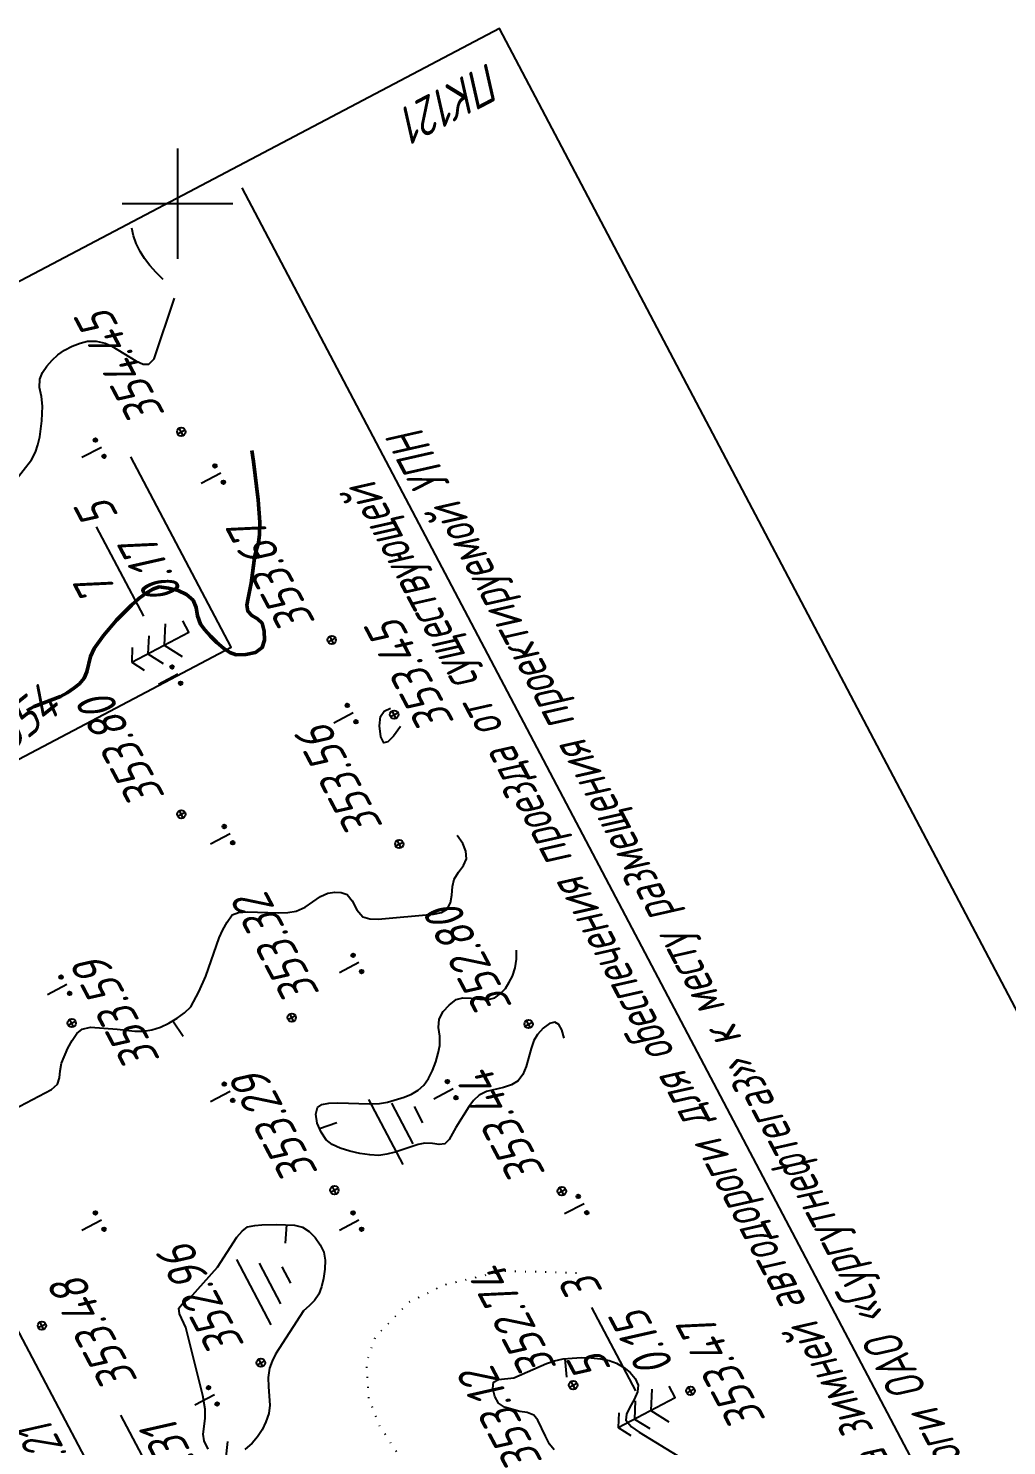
# Model space of a CAD drawing. Extents: x 1519150 to 1520806, y 2185741 to 2187019.
# Drawn here: x 1519383.8 to 1519490.1, y 2186865 to 2187019 of the extents above; entities that cross this region are included whole.
import ezdxf
from ezdxf.enums import TextEntityAlignment as Align

# ---------------------------------------------------------------- set-up
doc = ezdxf.new("R2010")
doc.units = 0
doc.linetypes.add('ИИDot', pattern=[1, 0, -1])
for name, color, linetype, lineweight in [('ИИ_БОЛОТО_025', 3, 'Continuous', 25), ('ИИ_ГЕОСЕТКА_025', 3, 'Continuous', 25), ('ИИ_КОНТУР_025', 7, 'ИИDot', 25), ('ИИ_ОТМЕТКА_025', 7, 'Continuous', 25), ('ИИ_ОФОРМЛЕНИЕ_025', 7, 'Continuous', 25), ('ИИ_ПИКЕТАЖ_025', 7, 'Continuous', 25), ('ИИ_РАЗМЕР_025', 7, 'Continuous', 25), ('ИИ_РЕЛЬЕФ_025', 34, 'Continuous', 25), ('ИИ_РЕЛЬЕФ_050', 34, 'Continuous', 50), ('ИИ_ТЕКСТ_025', 7, 'Continuous', 25), ('ИИ_ТРАССА_ЛЭП_025', 7, 'Continuous', 25), ('ИИ_УГОДЬЯ_025', 7, 'Continuous', 25)]:
    doc.layers.add(name, color=color, linetype=linetype, lineweight=lineweight)
doc.styles.add('VNIPISIMPLEXCUR', font='simplex.shx', dxfattribs={"width": 0.8, "oblique": 15})
doc.dimstyles.new('ИИ-2000-м-dm$2', dxfattribs={"dimscale": 2, "dimtxt": 2.5, "dimasz": 2.5, "dimexe": 1.25, "dimexo": 0, "dimgap": 1, "dimtad": 2, "dimtoh": 1, "dimzin": 1, "dimdsep": 46, "dimtxsty": 'VNIPISIMPLEXCUR', "dimcen": 2.5, "dimaunit": 1, "dimazin": 0, "dimtfac": 1, "dimtmove": 1, "dimatfit": 2, "dimfxl": 1, "dimarcsym": 0})

# ---------------------------------------------------------------- blocks, each defined once
blk = doc.blocks.new('ИИ05407')
at = {"linetype": 'Continuous', "lineweight": 25}
h = blk.add_hatch(color=0, dxfattribs=at)
edge = h.paths.add_edge_path()
edge.add_arc((-0.5, 0.1), 0.1, 0, 360)
h = blk.add_hatch(color=0, dxfattribs=at)
edge = h.paths.add_edge_path()
edge.add_arc((0.5, 0.1), 0.1, 0, 360)
at = {"color": 0, "linetype": 'Continuous', "lineweight": 25}
blk.add_lwpolyline([(0, 0), (0, 1.2)], dxfattribs=at)
for centre in [(-0.5, 0.1), (0.5, 0.1)]:
    blk.add_circle(centre, 0.1, dxfattribs=at)
blk = doc.blocks.new('ИИ05468')
at = {"color": 0, "linetype": 'Continuous', "lineweight": 25, "flags": 128}
for points in [[(-2, 1), (2, 1)], [(-1.25, 0), (1.25, 0)], [(-0.5, -1), (0.5, -1)]]:
    blk.add_lwpolyline(points, dxfattribs=at)
blk = doc.blocks.new('ИИ053296')
at = {"color": 0, "linetype": 'Continuous', "lineweight": 25}
blk.add_lwpolyline([(0, 0), (1, 0)], dxfattribs=at)
blk = doc.blocks.new('ИИ05012')
at = {"color": 0, "linetype": 'Continuous', "lineweight": 25, "flags": 128}
for points in [[(0, 3), (0, -3)], [(-3, 0), (3, 0)]]:
    blk.add_lwpolyline(points, dxfattribs=at)
blk = doc.blocks.new('PICKET')
at = {"color": 0, "linetype": 'Continuous', "lineweight": 25}
for p, q in [((-0.23, 0), (0.23, 0)), ((0, 0.23), (0, -0.23))]:
    blk.add_line(p, q, dxfattribs=at)
blk.add_circle((0, 0), 0.23, dxfattribs=at)
at = {"color": 0, "linetype": 'Continuous', "style": 'VNIPISIMPLEXCUR', "oblique": 15, "width": 0.8}
blk.add_attdef('OTMETKA', (1.25, 0.3), '', height=2, dxfattribs=at)
at = {"color": 8, "linetype": 'Continuous', "style": 'VNIPISIMPLEXCUR', "oblique": 15, "width": 0.8, "flags": 1}
blk.add_attdef('NOMER', (1.25, -2.7), '', height=2, dxfattribs=at)
blk = doc.blocks.new('ИИ053672А')
at = {"color": 0, "linetype": 'Continuous'}
for points in [[(0.7, 3.096), (0, 3.5), (-0.7, 3.096)], [(0, 3.5), (0, 0), (0.7, 0)], [(0.85, 2.009), (0, 2.5), (-0.85, 2.009)], [(1, 0.923), (0, 1.5), (-1, 0.923)]]:
    blk.add_lwpolyline(points, dxfattribs=at)
at = {"color": 0, "linetype": 'Continuous', "style": 'VNIPISIMPLEXCUR', "oblique": 15, "width": 0.8}
blk.add_attdef('RACE1', text='', height=2, dxfattribs=at).set_placement((-2, 2.25), align=Align.RIGHT)
blk.add_attdef('HEIGHT', (2, 2.25), '', height=2, dxfattribs=at)
blk.add_attdef('DISTANCE', text='', height=2, dxfattribs=at).set_placement((8.5, 1.75), align=Align.MIDDLE_LEFT)
blk.add_attdef('RACE2', text='', height=2, dxfattribs=at).set_placement((-2, 1.25), align=Align.TOP_RIGHT)
blk.add_attdef('THICKNESS', text='', height=2, dxfattribs=at).set_placement((2, 1.25), align=Align.TOP_LEFT)
blk = doc.blocks.new('ИИ15001')
at = {"color": 0, "linetype": 'Continuous', "lineweight": 25}
blk.add_lwpolyline([(0, 1), (0, -1)], dxfattribs=at)
at = {"color": 0, "linetype": 'Continuous', "lineweight": 25, "style": 'VNIPISIMPLEXCUR', "oblique": 15, "width": 0.8}
blk.add_attdef('STATIONING', text='', height=2, dxfattribs=at).set_placement((0, 2), align=Align.CENTER)
at = {"color": 7, "linetype": 'Continuous', "lineweight": 25, "style": 'VNIPISIMPLEXCUR', "oblique": 15, "width": 0.8}
blk.add_attdef('HEIGHT', text='', height=2, dxfattribs=at).set_placement((0, -2), align=Align.TOP_CENTER)
blk = doc.blocks.new('*D66')
at = {"layer": 'Defpoints', "color": 0, "transparency": 16777216}
for p in [(1519297.92, 2186946.83), (1519482.41, 2186840.19), (1519385.29, 2186766.6), (1519273.87, 2186671.02), (1519823.89, 2185948.39)]:
    blk.add_point(p, dxfattribs=at)
at = {"layer": 'ИИ_РАЗМЕР_025', "color": 0, "lineweight": -2, "transparency": 16777216}
blk.add_arc((1519392.51, 2186767.27), 7.25, 149.8038, 187.0253, dxfattribs=at)
at = {"layer": 'ИИ_РАЗМЕР_025', "color": 0, "transparency": 16777216}
for points in [[(1519385.79, 2186771.39), (1519386.71, 2186770.43), (1519389.14, 2186773.68)], [(1519385.93, 2186766.64), (1519384.71, 2186766.12), (1519386.88, 2186762.7)]]:
    blk.add_solid(points, dxfattribs=at)
at = {"layer": 'ИИ_РАЗМЕР_025', "color": 0, "transparency": 16777216, "insert": (1519377.32, 2186774.54), "char_height": 4, "attachment_point": 5, "rotation": 117.7798, "style": 'VNIPISIMPLEXCUR'}
blk.add_mtext("101°16'", dxfattribs=at)
blk = doc.blocks.new('ИИ15002')
at = {"linetype": 'Continuous', "lineweight": 25}
h = blk.add_hatch(color=0, dxfattribs=at)
edge = h.paths.add_edge_path()
edge.add_arc((0, 0), 0.3, 0, 360)
at = {"color": 0, "linetype": 'Continuous', "lineweight": 25}
blk.add_circle((0, 0), 0.3, dxfattribs=at)
at = {"color": 0, "linetype": 'Continuous', "style": 'VNIPISIMPLEXCUR', "oblique": 15, "width": 0.8}
blk.add_attdef('STATIONING', (1, 1.3), '', height=2, rotation=90, dxfattribs=at)
at = {"color": 7, "linetype": 'Continuous', "style": 'VNIPISIMPLEXCUR', "oblique": 15, "width": 0.8}
blk.add_attdef('HEIGHT', text='', height=2, dxfattribs=at).set_placement((0, -1.3), align=Align.TOP_CENTER)
blk = doc.blocks.new('*D67')
at = {"layer": 'Defpoints', "color": 0, "transparency": 16777216}
for p in [(1519335.64, 2186966.7), (1520064.45, 2186007.56), (1519860.19, 2185951.72), (1519823.89, 2185948.39), (1519888.37, 2185917.44)]:
    blk.add_point(p, dxfattribs=at)
at = {"layer": 'ИИ_РАЗМЕР_025', "color": 0, "lineweight": -2, "transparency": 16777216}
for p, q in [((1519862.62, 2185950.15), (1519866.31, 2185943.15)), ((1519866.31, 2185943.15), (1519874.98, 2185926.68))]:
    blk.add_line(p, q, dxfattribs=at)
blk.add_arc((1519866.54, 2185958.88), 9.57, 217.9509, 273.647, dxfattribs=at)
at = {"layer": 'ИИ_РАЗМЕР_025', "color": 0, "transparency": 16777216}
for points in [[(1519858.39, 2185952.7), (1519859.59, 2185953.29), (1519857.25, 2185956.59)], [(1519866.97, 2185949.97), (1519867.33, 2185948.69), (1519871, 2185950.42)]]:
    blk.add_solid(points, dxfattribs=at)
at = {"layer": 'ИИ_РАЗМЕР_025', "color": 0, "transparency": 16777216, "insert": (1519867.23, 2185931.99), "char_height": 4, "attachment_point": 5, "rotation": 117.7798, "style": 'VNIPISIMPLEXCUR'}
blk.add_mtext("103°58'", dxfattribs=at)
blk = doc.blocks.new('*D68')
at = {"layer": 'Defpoints', "color": 0, "transparency": 16777216}
for p in [(1519313.52, 2186955.05), (1520064.45, 2186007.56), (1519855.58, 2185949.86), (1519823.89, 2185948.39), (1519857.4, 2185922.59)]:
    blk.add_point(p, dxfattribs=at)
at = {"layer": 'ИИ_РАЗМЕР_025', "color": 0, "lineweight": -2, "transparency": 16777216}
for p, q in [((1519854.61, 2185946.85), (1519859.09, 2185938.33)), ((1519859.09, 2185938.33), (1519865.28, 2185926.58))]:
    blk.add_line(p, q, dxfattribs=at)
blk.add_arc((1519841.52, 2185952.73), 14.35, 313.808, 357.7899, dxfattribs=at)
at = {"layer": 'ИИ_РАЗМЕР_025', "color": 0, "transparency": 16777216}
for points in [[(1519855.19, 2185952.11), (1519856.52, 2185952.24), (1519855.45, 2185956.15)], [(1519851.84, 2185941.83), (1519851.06, 2185942.92), (1519848.21, 2185940.04)]]:
    blk.add_solid(points, dxfattribs=at)
at = {"layer": 'ИИ_РАЗМЕР_025', "color": 0, "transparency": 16777216, "insert": (1519858.77, 2185929.53), "char_height": 4, "attachment_point": 5, "rotation": 117.7798, "style": 'VNIPISIMPLEXCUR'}
blk.add_mtext("76°2'", dxfattribs=at)

msp = doc.modelspace()

# ---------------------------------------------------------------- linework, layer by layer
at = {"layer": 'ИИ_КОНТУР_025', "flags": 128}
msp.add_lwpolyline([(1519344.966, 2186812.099), (1519347.518, 2186811.341), (1519351.427, 2186810.907), (1519357.942, 2186811.775), (1519361.851, 2186814.726), (1519364.978, 2186819.326), (1519366.889, 2186822.884), (1519370.643, 2186827.872), (1519377.245, 2186830.997), (1519381.762, 2186832.298), (1519387.582, 2186834.989), (1519393.923, 2186837.419), (1519397.137, 2186840.023), (1519405.649, 2186846.011), (1519416.278, 2186853.947), (1519420.013, 2186855.943), (1519424.367, 2186861.177), (1519423.932, 2186864.128), (1519422.021, 2186867.079), (1519420.805, 2186870.117), (1519420.545, 2186873.935), (1519421.5, 2186876.799), (1519425.148, 2186880.618), (1519429.144, 2186882.527), (1519435.485, 2186884.003), (1519442.261, 2186883.829), (1519444.284, 2186883.741)], dxfattribs=at)
at = {"layer": 'ИИ_ОФОРМЛЕНИЕ_025'}
msp.add_lwpolyline([(1519461.046, 2186637.173), (1519598.122, 2186709.383), (1519434.995, 2187019.043), (1519297.92, 2186946.834)], dxfattribs=at)
at = {"layer": 'ИИ_ПИКЕТАЖ_025', "color": 7}
msp.add_lwpolyline([(1519400.956, 2186842.709), (1519402.129, 2186852.626), (1519393.858, 2186868.328)], dxfattribs=at)
at = {"layer": 'ИИ_РЕЛЬЕФ_025'}
for points, elevation in [([(1519398.461, 2186991.758), (1519397.687, 2186992.517), (1519397.009, 2186993.277), (1519396.427, 2186994.038), (1519395.942, 2186994.8), (1519395.519, 2186995.643), (1519395.213, 2186996.487), (1519395.024, 2186997.333)], 354.5), ([(1519382.334, 2186969.845), (1519384.13, 2186972.154), (1519384.581, 2186972.991), (1519384.84, 2186973.785), (1519385.031, 2186974.635), (1519385.255, 2186976.382), (1519385.336, 2186977.981), (1519385.217, 2186979.03), (1519385.015, 2186979.991), (1519385.042, 2186980.908), (1519385.338, 2186981.632), (1519385.796, 2186982.339), (1519386.367, 2186982.991), (1519386.984, 2186983.562), (1519387.723, 2186984.068), (1519388.571, 2186984.503), (1519389.434, 2186984.834), (1519390.22, 2186985.028), (1519391.158, 2186985.048), (1519392.144, 2186984.813), (1519392.857, 2186984.495), (1519395.492, 2186982.892), (1519396.278, 2186982.557), (1519396.89, 2186982.53), (1519397.45, 2186983.109), (1519399.677, 2186989.705)], 354.5), ([(1519424.233, 2186943.178), (1519423.479, 2186942.099), (1519422.879, 2186941.501), (1519422.436, 2186941.385), (1519422.112, 2186942.038), (1519421.964, 2186943.235), (1519422.062, 2186944.232), (1519422.467, 2186944.812), (1519423.154, 2186945.162)], 353.5), ([(1519382.196, 2186901.548), (1519386.298, 2186903.702), (1519386.953, 2186904.297), (1519387.184, 2186904.98), (1519387.233, 2186905.755), (1519387.397, 2186906.572), (1519388.094, 2186908.193), (1519388.557, 2186909.045), (1519389.079, 2186909.777), (1519389.649, 2186910.274), (1519390.536, 2186910.483), (1519393.453, 2186910.281), (1519395.371, 2186910.066), (1519396.31, 2186910.052), (1519397.218, 2186910.183), (1519398.143, 2186910.488), (1519399.075, 2186910.921), (1519399.969, 2186911.452), (1519400.777, 2186912.051), (1519401.454, 2186912.687), (1519402.327, 2186914.333), (1519403.098, 2186916.037), (1519404.537, 2186920.179), (1519404.946, 2186921.05), (1519405.41, 2186921.883), (1519405.929, 2186922.677), (1519406.641, 2186922.931), (1519407.572, 2186923.024), (1519410.931, 2186922.915), (1519411.989, 2186922.94), (1519412.891, 2186923.091), (1519413.879, 2186923.534), (1519415.56, 2186924.682), (1519416.337, 2186925.03), (1519417.088, 2186925.152), (1519417.795, 2186925.118), (1519418.441, 2186924.909), (1519419.005, 2186924.2), (1519419.498, 2186923.246), (1519420.143, 2186922.469), (1519420.904, 2186922.25), (1519421.827, 2186922.221), (1519427.827, 2186922.748), (1519428.688, 2186922.945), (1519429.331, 2186923.318), (1519429.694, 2186923.985), (1519429.822, 2186924.846), (1519429.886, 2186925.755), (1519430.061, 2186926.566), (1519430.545, 2186927.342), (1519431.101, 2186928.05), (1519431.403, 2186928.786), (1519431.336, 2186929.599), (1519431.001, 2186930.442), (1519430.399, 2186931.313)], 353.5), ([(1519442.048, 2186909.271), (1519441.781, 2186910.185), (1519441.434, 2186910.773), (1519441.008, 2186911.035), (1519440.424, 2186910.894), (1519439.75, 2186910.386), (1519439.121, 2186909.699), (1519438.752, 2186909.029), (1519438.459, 2186908.159), (1519437.899, 2186906.214), (1519437.532, 2186905.337), (1519437.04, 2186904.655), (1519436.298, 2186904.2), (1519435.425, 2186903.914), (1519433.576, 2186903.476), (1519432.797, 2186903.078), (1519432.186, 2186902.503), (1519431.664, 2186901.821), (1519430.248, 2186899.588), (1519429.538, 2186898.261), (1519429.075, 2186897.803), (1519428.453, 2186897.718), (1519427.719, 2186897.844), (1519426.886, 2186897.884), (1519426.176, 2186897.73), (1519423.655, 2186896.892), (1519422.764, 2186896.685), (1519421.897, 2186896.544), (1519420.903, 2186896.601), (1519419.821, 2186896.75), (1519418.729, 2186896.989), (1519417.702, 2186897.317), (1519416.818, 2186897.733), (1519416.153, 2186898.235), (1519415.632, 2186899.073), (1519415.175, 2186900.04), (1519415.028, 2186901.019), (1519415.234, 2186901.764), (1519415.701, 2186902.072), (1519416.463, 2186902.224), (1519417.44, 2186902.265), (1519420.889, 2186902.154), (1519421.953, 2186902.184), (1519422.843, 2186902.32), (1519424.634, 2186902.863), (1519425.434, 2186903.208), (1519426.151, 2186903.637), (1519426.769, 2186904.173), (1519427.301, 2186904.894), (1519427.733, 2186905.764), (1519428.073, 2186906.706), (1519428.329, 2186907.643), (1519428.509, 2186908.496), (1519428.51, 2186909.503), (1519428.373, 2186910.457), (1519428.447, 2186911.335), (1519428.868, 2186912.172), (1519429.536, 2186912.891), (1519430.296, 2186913.495), (1519431.033, 2186913.658), (1519431.926, 2186913.627), (1519432.87, 2186913.532), (1519433.764, 2186913.506), (1519434.504, 2186913.68), (1519435.097, 2186914.149), (1519435.644, 2186914.701), (1519436.071, 2186915.368), (1519436.408, 2186916.044), (1519436.706, 2186916.923), (1519436.852, 2186917.857), (1519436.844, 2186918.849)], 353), ([(1519403.32, 2186864.628), (1519402.899, 2186865.518), (1519402.8, 2186866.263), (1519402.998, 2186867.958), (1519402.994, 2186868.963), (1519402.754, 2186870.467), (1519400.918, 2186877.823), (1519400.233, 2186879.31), (1519400.152, 2186879.949), (1519400.628, 2186880.518), (1519401.308, 2186881.006), (1519404.35, 2186884.416), (1519406.457, 2186887.659), (1519407.018, 2186888.313), (1519407.618, 2186888.776), (1519408.394, 2186888.916), (1519409.179, 2186889.006), (1519410.782, 2186889.04), (1519412.707, 2186888.979), (1519413.596, 2186888.741), (1519414.298, 2186888.265), (1519414.97, 2186887.61), (1519415.51, 2186886.828), (1519415.905, 2186886.012), (1519416.044, 2186885.163), (1519416.028, 2186884.189), (1519415.888, 2186883.184), (1519415.659, 2186882.245), (1519415.372, 2186881.464), (1519414.895, 2186880.762), (1519414.298, 2186880.205), (1519413.701, 2186879.649), (1519410.664, 2186874.959), (1519410.291, 2186874.188), (1519410.018, 2186873.424), (1519409.862, 2186872.407), (1519409.889, 2186871.382), (1519410.032, 2186869.407), (1519409.919, 2186868.508), (1519409.615, 2186867.594), (1519409.21, 2186866.732), (1519408.706, 2186865.945), (1519408.105, 2186865.254), (1519407.305, 2186864.563)], 353), ([(1519440.941, 2186864.56), (1519440.433, 2186865.174), (1519439.994, 2186866.021), (1519439.187, 2186867.751), (1519438.747, 2186868.303), (1519437.995, 2186868.591), (1519437.228, 2186868.696), (1519435.542, 2186869.188), (1519434.899, 2186869.599), (1519434.487, 2186870.325), (1519434.262, 2186871.207), (1519434.352, 2186871.885), (1519434.887, 2186872.173), (1519436.561, 2186872.358), (1519440.095, 2186873.917), (1519440.992, 2186874.22), (1519441.907, 2186874.418), (1519442.885, 2186874.524), (1519443.923, 2186874.566), (1519444.973, 2186874.537), (1519445.986, 2186874.43), (1519446.913, 2186874.24), (1519447.706, 2186873.959), (1519448.5, 2186873.51), (1519449.206, 2186872.941), (1519449.75, 2186872.283), (1519450.057, 2186871.573), (1519449.99, 2186870.855), (1519449.632, 2186870.032), (1519449.174, 2186869.187), (1519448.811, 2186868.405), (1519448.734, 2186867.769), (1519449.333, 2186867.038), (1519450.178, 2186866.448), (1519456.618, 2186862.527)], 353)]:
    msp.add_lwpolyline(points, dxfattribs=dict(at, elevation=elevation))
at = {"layer": 'ИИ_РЕЛЬЕФ_050', "elevation": 354}
msp.add_lwpolyline([(1519383.614, 2186944.91), (1519384.438, 2186945.339), (1519387.28, 2186946.435), (1519388.01, 2186946.814), (1519388.75, 2186947.312), (1519389.354, 2186947.807), (1519389.863, 2186948.418), (1519390.16, 2186949.108), (1519390.533, 2186950.759), (1519390.95, 2186951.647), (1519391.969, 2186953.045), (1519393.381, 2186954.715), (1519394.988, 2186956.355), (1519395.804, 2186957.07), (1519396.595, 2186957.664), (1519397.335, 2186958.1), (1519398.001, 2186958.34), (1519399.017, 2186958.181), (1519400.062, 2186957.944), (1519400.991, 2186957.492), (1519401.69, 2186956.893), (1519402.031, 2186956.098), (1519402.19, 2186955.188), (1519402.518, 2186954.28), (1519402.981, 2186953.654), (1519403.578, 2186952.97), (1519404.262, 2186952.293), (1519404.988, 2186951.687), (1519405.709, 2186951.219), (1519406.38, 2186950.953), (1519407.441, 2186950.984), (1519408.495, 2186951.213), (1519409.22, 2186951.734), (1519409.477, 2186952.531), (1519409.438, 2186953.537), (1519409.191, 2186954.405), (1519408.714, 2186954.873), (1519408.084, 2186955.239), (1519407.631, 2186955.715), (1519407.551, 2186956.36), (1519407.667, 2186957.127), (1519408.018, 2186958.733), (1519408.407, 2186961.731), (1519408.8, 2186963.131), (1519408.92, 2186964.04), (1519408.936, 2186965.358), (1519408.786, 2186967.81), (1519408.261, 2186971.965), (1519408.072, 2186973.161)], dxfattribs=at)
at = {"layer": 'ИИ_ТЕКСТ_025'}
msp.add_lwpolyline([(1519477.42, 2186836.142), (1519484.31, 2186855.008), (1519407.033, 2187001.706)], dxfattribs=at)
at = {"layer": 'ИИ_ТРАССА_ЛЭП_025'}
msp.add_lwpolyline([(1519335.639, 2186966.703), (1519888.366, 2185917.443), (1519904.961, 2185849.926)], dxfattribs=at)
at = {"layer": 'ИИ_УГОДЬЯ_025'}
for points in [[(1519358.959, 2186927.091), (1519405.824, 2186951.78), (1519394.92, 2186972.479)], [(1519396.333, 2186955.137), (1519391.215, 2186964.851)], [(1519449.836, 2186870.941), (1519445.055, 2186880.017)]]:
    msp.add_lwpolyline(points, dxfattribs=at)

# ---------------------------------------------------------------- block references
at = {"layer": 'ИИ_БОЛОТО_025', "xscale": 2, "yscale": 2, "zscale": 2, "rotation": 117.7797222222222}
for p in [(1519424.45, 2186900.028), (1519410.076, 2186882.613)]:
    msp.add_blockref('ИИ05468', p, dxfattribs=at)
at = {"layer": 'ИИ_ГЕОСЕТКА_025', "xscale": 2, "yscale": 2, "zscale": 2}
msp.add_blockref('ИИ05012', (1519400, 2187000), dxfattribs=at)
at = {"layer": 'ИИ_ОТМЕТКА_025', "xscale": 2, "yscale": 2, "zscale": 2, "rotation": 117.7797222222222}
for p, values in [((1519400.417, 2186975.191, 354.45), {'OTMETKA': '354.45'}), ((1519416.77, 2186952.57, 353.67), {'OTMETKA': '353.67'}), ((1519400.42, 2186933.62, 353.8), {'OTMETKA': '353.80'}), ((1519424.11, 2186930.39, 353.56), {'OTMETKA': '353.56'}), ((1519438.165, 2186910.817, 352.8), {'OTMETKA': '352.80'}), ((1519417.053, 2186892.762, 353.29), {'OTMETKA': '353.29'}), ((1519441.78, 2186892.66, 353.44), {'OTMETKA': '353.44'}), ((1519409.062, 2186874.009, 352.96), {'OTMETKA': '352.96'}), ((1519443.01, 2186871.58, 352.74), {'OTMETKA': '352.74'})]:
    msp.add_blockref('PICKET', p, dxfattribs=at).add_auto_attribs(values)
at = {"layer": 'ИИ_ОТМЕТКА_025'}
ref = msp.add_blockref('PICKET', (1519423.55, 2186944.45, 353.45), dxfattribs=dict(at, xscale=2, yscale=2, zscale=2, rotation=117.7797222222222))
ref.add_attrib('OTMETKA', '353.45', (1519430.176, 2186943.651, 353.45), dxfattribs={"layer": '0', "color": 0, "linetype": 'Continuous', "height": 4, "rotation": 117.77972, "style": 'VNIPISIMPLEXCUR', "oblique": 15, "width": 0.8})
ref = msp.add_blockref('PICKET', (1519412.42, 2186911.52, 353.32), dxfattribs=dict(at, xscale=2, yscale=2, zscale=2, rotation=117.7797222222222))
ref.add_attrib('OTMETKA', '353.32', (1519415.534, 2186914.161, 353.32), dxfattribs={"layer": '0', "color": 0, "linetype": 'Continuous', "height": 4, "rotation": 117.77972, "style": 'VNIPISIMPLEXCUR', "oblique": 15, "width": 0.8})
ref = msp.add_blockref('PICKET', (1519388.503, 2186910.927, 353.59), dxfattribs=dict(at, xscale=2, yscale=2, zscale=2, rotation=117.7797222222222))
ref.add_attrib('OTMETKA', '353.59', (1519398.192, 2186906.951, 353.59), dxfattribs={"layer": '0', "color": 0, "linetype": 'Continuous', "height": 4, "rotation": 117.77972, "style": 'VNIPISIMPLEXCUR', "oblique": 15, "width": 0.8})
ref = msp.add_blockref('PICKET', (1519385.27, 2186878.04, 353.48), dxfattribs=dict(at, xscale=2, yscale=2, zscale=2, rotation=117.7797222222222))
ref.add_attrib('OTMETKA', '353.48', (1519395.766, 2186872.092, 353.48), dxfattribs={"layer": '0', "color": 0, "linetype": 'Continuous', "height": 4, "rotation": 117.77972, "style": 'VNIPISIMPLEXCUR', "oblique": 15, "width": 0.8})
ref = msp.add_blockref('PICKET', (1519455.76, 2186870.96, 353.47), dxfattribs=dict(at, xscale=2, yscale=2, zscale=2, rotation=117.7797222222222))
ref.add_attrib('OTMETKA', '353.47', (1519464.029, 2186867.813, 353.47), dxfattribs={"layer": '0', "color": 0, "linetype": 'Continuous', "height": 4, "rotation": 117.77972, "style": 'VNIPISIMPLEXCUR', "oblique": 15, "width": 0.8})
ref = msp.add_blockref('PICKET', (1519437.78, 2186860.5, 353.12), dxfattribs=dict(at, xscale=2, yscale=2, zscale=2, rotation=117.7797222222222))
ref.add_attrib('OTMETKA', '353.12', (1519439.775, 2186863.269, 353.12), dxfattribs={"layer": '0', "color": 0, "linetype": 'Continuous', "height": 4, "rotation": 117.77972, "style": 'VNIPISIMPLEXCUR', "oblique": 15, "width": 0.8})
ref = msp.add_blockref('PICKET', (1519391.634, 2186860.404, 353.21), dxfattribs=dict(at, xscale=2, yscale=2, zscale=2, rotation=117.7792673703056))
ref.add_attrib('OTMETKA', '353.21', (1519390.994, 2186858.519, 353.21), dxfattribs={"layer": '0', "color": 0, "linetype": 'Continuous', "height": 4, "rotation": 117.77927, "style": 'VNIPISIMPLEXCUR', "oblique": 15, "width": 0.7})
at = {"layer": 'ИИ_ПИКЕТАЖ_025', "color": 7}
ref = msp.add_blockref('ИИ15002', (1519400.956, 2186842.709, 353.31), dxfattribs=dict(at, xscale=2, yscale=2, zscale=2, rotation=117.7792673698566))
ref.add_attrib('STATIONING', '+15.50', (1519401.337, 2186852.452, 353.31), dxfattribs={"layer": '0', "color": 0, "linetype": 'Continuous', "height": 4, "rotation": 117.77917, "style": 'VNIPISIMPLEXCUR', "oblique": 15, "width": 0.8})
ref.add_attrib('HEIGHT', '353.31', dxfattribs={"layer": '0', "color": 7, "linetype": 'Continuous', "height": 4, "rotation": 117.77927, "style": 'VNIPISIMPLEXCUR', "oblique": 15, "width": 0.8}).set_placement((1519398.89, 2186860.805, 353.31), align=Align.TOP_CENTER)
at = {"layer": 'ИИ_РЕЛЬЕФ_025'}
for p, xscale, yscale, zscale, rotation in [((1519399.508, 2186911.178, 353.5), 2, 2, 2, 303.4267173659118), ((1519415.449, 2186899.46, 353), 1.999999999999999, 1.999999999999999, 1.999999999999999, 19.30985538591177), ((1519411.845, 2186889.007, 353), 2, 2, 2, 266.3737574259119), ((1519442.103, 2186874.439, 353), 1.999999999999999, 1.999999999999999, 1.999999999999999, 275.3463844859119), ((1519405.256, 2186863.452, 353), 2, 2, 2, 84.23383120591187)]:
    msp.add_blockref('ИИ053296', p, dxfattribs=dict(at, xscale=xscale, yscale=yscale, zscale=zscale, rotation=rotation))
at = {"layer": 'ИИ_ТЕКСТ_025'}
ref = msp.add_blockref('ИИ15001', (1519297.92, 2186946.834, 354.31), dxfattribs=dict(at, xscale=2, yscale=2, zscale=2, rotation=117.7798))
ref.add_attrib('STATIONING', 'ПК121', dxfattribs={"layer": '0', "color": 0, "linetype": 'Continuous', "lineweight": 25, "height": 4, "rotation": 207.7798, "style": 'VNIPISIMPLEXCUR', "oblique": 15, "width": 0.8}).set_placement((1519429.029, 2187012.845), align=Align.CENTER)
ref.add_attrib('HEIGHT', '354.31', dxfattribs={"layer": '0', "color": 7, "linetype": 'Continuous', "lineweight": 25, "height": 4, "rotation": 117.7798, "style": 'VNIPISIMPLEXCUR', "oblique": 15, "width": 0.8}).set_placement((1519303.197, 2186938.695), align=Align.TOP_CENTER)
at = {"layer": 'ИИ_УГОДЬЯ_025', "rotation": 117.7797222222222}
for p, xscale, yscale, zscale in [((1519391.728, 2186973.502), 2, 2, 2), ((1519404.711, 2186970.69), 1.999999999999999, 1.999999999999999, 1.999999999999999), ((1519400.052, 2186948.837), 2, 2, 2), ((1519419.103, 2186944.657), 1.999999999999999, 1.999999999999999, 1.999999999999999), ((1519405.728, 2186931.502), 2, 2, 2), ((1519419.728, 2186917.502), 2, 2, 2), ((1519387.991, 2186915.134), 2, 2, 2), ((1519405.728, 2186903.502), 2, 2, 2), ((1519429.983, 2186903.783), 1.999999999999999, 1.999999999999999, 1.999999999999999), ((1519444.2, 2186891.299), 1.999999999999999, 1.999999999999999, 1.999999999999999), ((1519391.728, 2186889.502), 2, 2, 2), ((1519419.728, 2186889.502), 2, 2, 2), ((1519404.018, 2186870.507), 2, 2, 2)]:
    msp.add_blockref('ИИ05407', p, dxfattribs=dict(at, xscale=xscale, yscale=yscale, zscale=zscale))
at = {"layer": 'ИИ_УГОДЬЯ_025'}
ref = msp.add_blockref('ИИ053672А', (1519401.218, 2186953.399), dxfattribs=dict(at, xscale=1.999999999999999, yscale=1.999999999999999, zscale=1.999999999999999, rotation=117.7797222222222))
ref.add_attrib('HEIGHT', '7', (1519393.558, 2186957.783), dxfattribs={"layer": '0', "color": 0, "linetype": 'Continuous', "height": 4, "rotation": 117.77972, "style": 'VNIPISIMPLEXCUR', "oblique": 15, "width": 0.8})
ref.add_attrib('THICKNESS', '0.17', dxfattribs={"layer": '0', "color": 0, "linetype": 'Continuous', "height": 4, "rotation": 117.77972, "style": 'VNIPISIMPLEXCUR', "oblique": 15, "width": 0.8}).set_placement((1519397.142, 2186955.773), align=Align.TOP_LEFT)
ref.add_attrib('DISTANCE', '5', dxfattribs={"layer": '0', "color": 0, "linetype": 'Continuous', "height": 4, "rotation": 117.77972, "style": 'VNIPISIMPLEXCUR', "oblique": 15, "width": 0.8}).set_placement((1519391.917, 2186965.081), align=Align.MIDDLE_LEFT)
ref = msp.add_blockref('ИИ053672А', (1519454.111, 2186870.222), dxfattribs=dict(at, xscale=1.999999999999999, yscale=1.999999999999999, zscale=1.999999999999999, rotation=117.7797222222222))
ref.add_attrib('HEIGHT', '5', (1519447.23, 2186873.297), dxfattribs={"layer": '0', "color": 0, "linetype": 'Continuous', "height": 4, "rotation": 117.77972, "style": 'VNIPISIMPLEXCUR', "oblique": 15, "width": 0.8})
ref.add_attrib('THICKNESS', '0.15', dxfattribs={"layer": '0', "color": 0, "linetype": 'Continuous', "height": 4, "rotation": 117.77972, "style": 'VNIPISIMPLEXCUR', "oblique": 15, "width": 0.8}).set_placement((1519450.557, 2186871.782), align=Align.TOP_LEFT)
ref.add_attrib('DISTANCE', '3', dxfattribs={"layer": '0', "color": 0, "linetype": 'Continuous', "height": 4, "rotation": 117.77972, "style": 'VNIPISIMPLEXCUR', "oblique": 15, "width": 0.8}).set_placement((1519444.55, 2186880.868), align=Align.MIDDLE_LEFT)

# ---------------------------------------------------------------- texts
at = {"layer": 'ИИ_РЕЛЬЕФ_025', "style": 'VNIPISIMPLEXCUR', "oblique": 15, "width": 0.8}
msp.add_text('354', height=4, rotation=38.62753, dxfattribs=at).set_placement((1519383.384, 2186944.09, 354), align=Align.MIDDLE)
at = {"layer": 'ИИ_ТЕКСТ_025', "style": 'VNIPISIMPLEXCUR', "oblique": 15, "width": 0.7}
for s, p in [('дороги ОАО «Сургутнефтегаз» к месту размещения проектируемой УПН', (1519488.302, 2186858.236)), ('Трасса зимней автодороги для обеспечения проезда от существующей ', (1519481.817, 2186855.167))]:
    msp.add_text(s, height=4, rotation=117.78025, dxfattribs=at).set_placement(p)

# ---------------------------------------------------------------- dimensions: what is measured, and where the dimension line sits
at = {"layer": 'ИИ_РАЗМЕР_025'}
for base, line1, line2, override, picture, middle in [((1519860.194, 2185951.717), ((1520064.45, 2186007.56), (1519823.89, 2185948.39)), ((1519335.639, 2186966.703), (1519888.366, 2185917.443)), {"dimtxt": 2, "dimasz": 2, "dimzin": 0}, '*D67', (1519867.234, 2185931.993)), ((1519855.578, 2185949.86), ((1520064.45, 2186007.56), (1519823.89, 2185948.39)), ((1519857.396, 2185922.593), (1519313.519, 2186955.051)), {"dimtxt": 2, "dimasz": 2, "dimzin": 0}, '*D68', (1519858.77, 2185929.531)), ((1519385.295, 2186766.597), ((1519823.89, 2185948.39), (1519297.92, 2186946.834)), ((1519273.871, 2186671.021), (1519482.409, 2186840.189)), {"dimtxt": 2, "dimasz": 2, "dimgap": 0.5, "dimtmove": 2}, '*D66', (1519377.317, 2186774.536))]:
    dim = msp.add_angular_dim_2l(base=base, line1=line1, line2=line2, dimstyle='ИИ-2000-м-dm$2', override=override, dxfattribs=at)
    dim.commit()
    dim.dimension.update_dxf_attribs({"geometry": picture, "text_midpoint": middle, "dimtype": 162})

doc.saveas('drawing.dxf')
